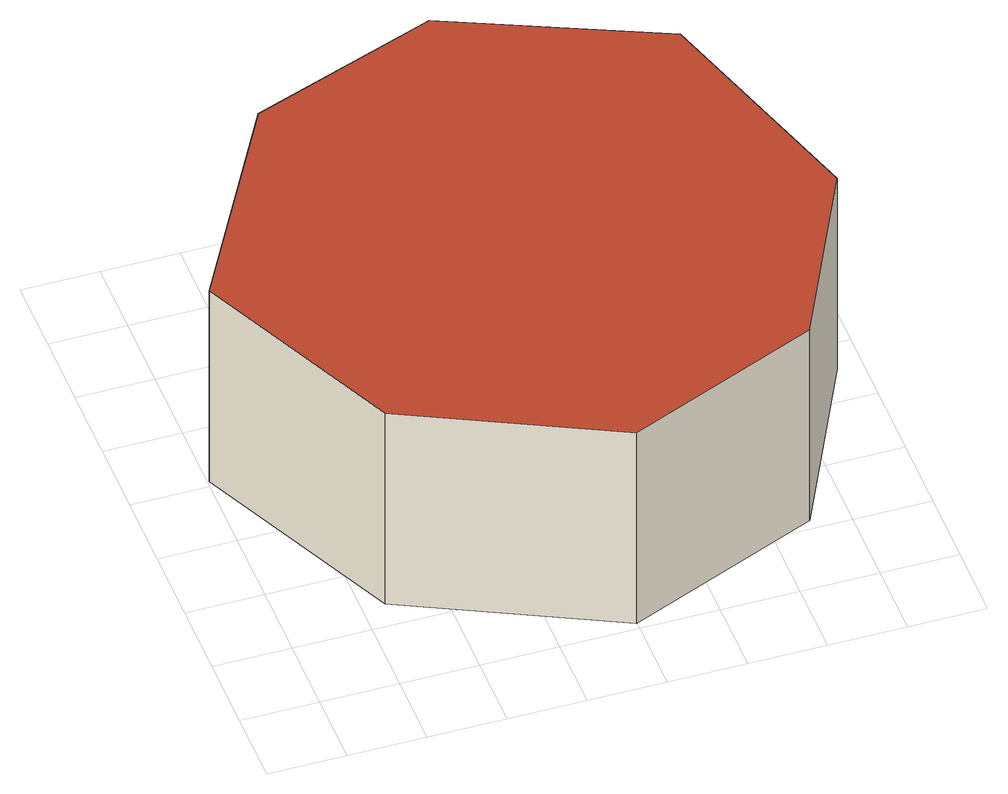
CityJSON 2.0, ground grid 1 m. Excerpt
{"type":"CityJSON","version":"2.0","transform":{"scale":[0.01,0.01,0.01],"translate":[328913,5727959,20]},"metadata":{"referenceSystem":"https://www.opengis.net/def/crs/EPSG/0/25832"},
"CityObjects":{
"building1":{"type":"Building","attributes":{"Geometrietyp2DReferenz":"3000","Gemeindeschluessel":"05170048","function":"51009_1610","roofType":"1000","measuredHeight":3.04},"geometry":[{"type":"Solid","lod":"2","boundaries":[[[[0,1,2,3]],[[4,5,1,0]],[[6,7,5,4]],[[8,9,7,6]],[[10,11,9,8]],[[12,13,11,10]],[[14,15,13,12]],[[3,2,15,14]],[[12,10,8,6,4,0,3,14]],[[1,5,7,9,11,13,15,2]]]],"semantics":{"surfaces":[{"type":"WallSurface"},{"type":"RoofSurface"},{"type":"GroundSurface"}],"values":[[0,0,0,0,0,0,0,0,1,2]]}}]}
},
"vertices":[
[675,656,339],[675,656,35],[402,775,35],[402,775,339],[768,356,339],[768,356,35],[651,114,339],[651,114,35],[399,9,339],[399,9,35],[129,138,339],[129,138,35],[2,409,339],[2,409,35],[158,685,339],[158,685,35]
]}
